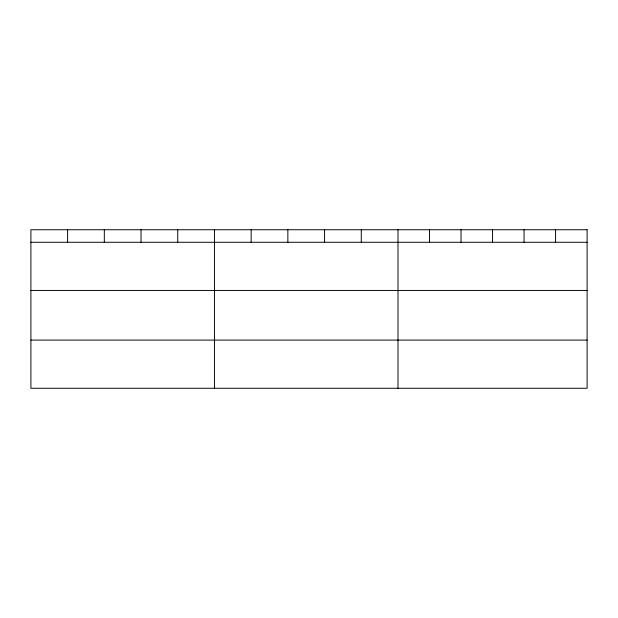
<?xml version="1.0" encoding="UTF-8"?>
<svg xmlns="http://www.w3.org/2000/svg" width="618" height="618" viewBox="0 0 618 618"><rect width="100%" height="100%" fill="white"/><g stroke="black" fill="none" stroke-linecap="round" stroke-linejoin="round"><path stroke-width="0.93" d="M30.9 242.279L587.1 242.279M30.9 290.452L587.1 290.452M30.9 340.093L587.1 340.093M555.582 229.734L555.582 242.279M524.064 229.734L524.064 242.279M492.546 229.734L492.546 242.279M461.028 229.734L461.028 242.279M429.51 229.734L429.51 242.279M397.992 229.734L397.992 388.266M361.283 229.734L361.283 242.279M324.574 229.734L324.574 242.279M287.864 229.734L287.864 242.279M251.155 229.734L251.155 242.279M214.446 229.734L214.446 388.266M177.737 229.734L177.737 242.279M141.028 229.734L141.028 242.279M104.318 229.734L104.318 242.279M67.609 229.734L67.609 242.279M587.1 229.734L30.9 229.734L30.9 388.266L587.1 388.266L587.1 229.734"/></g></svg>
